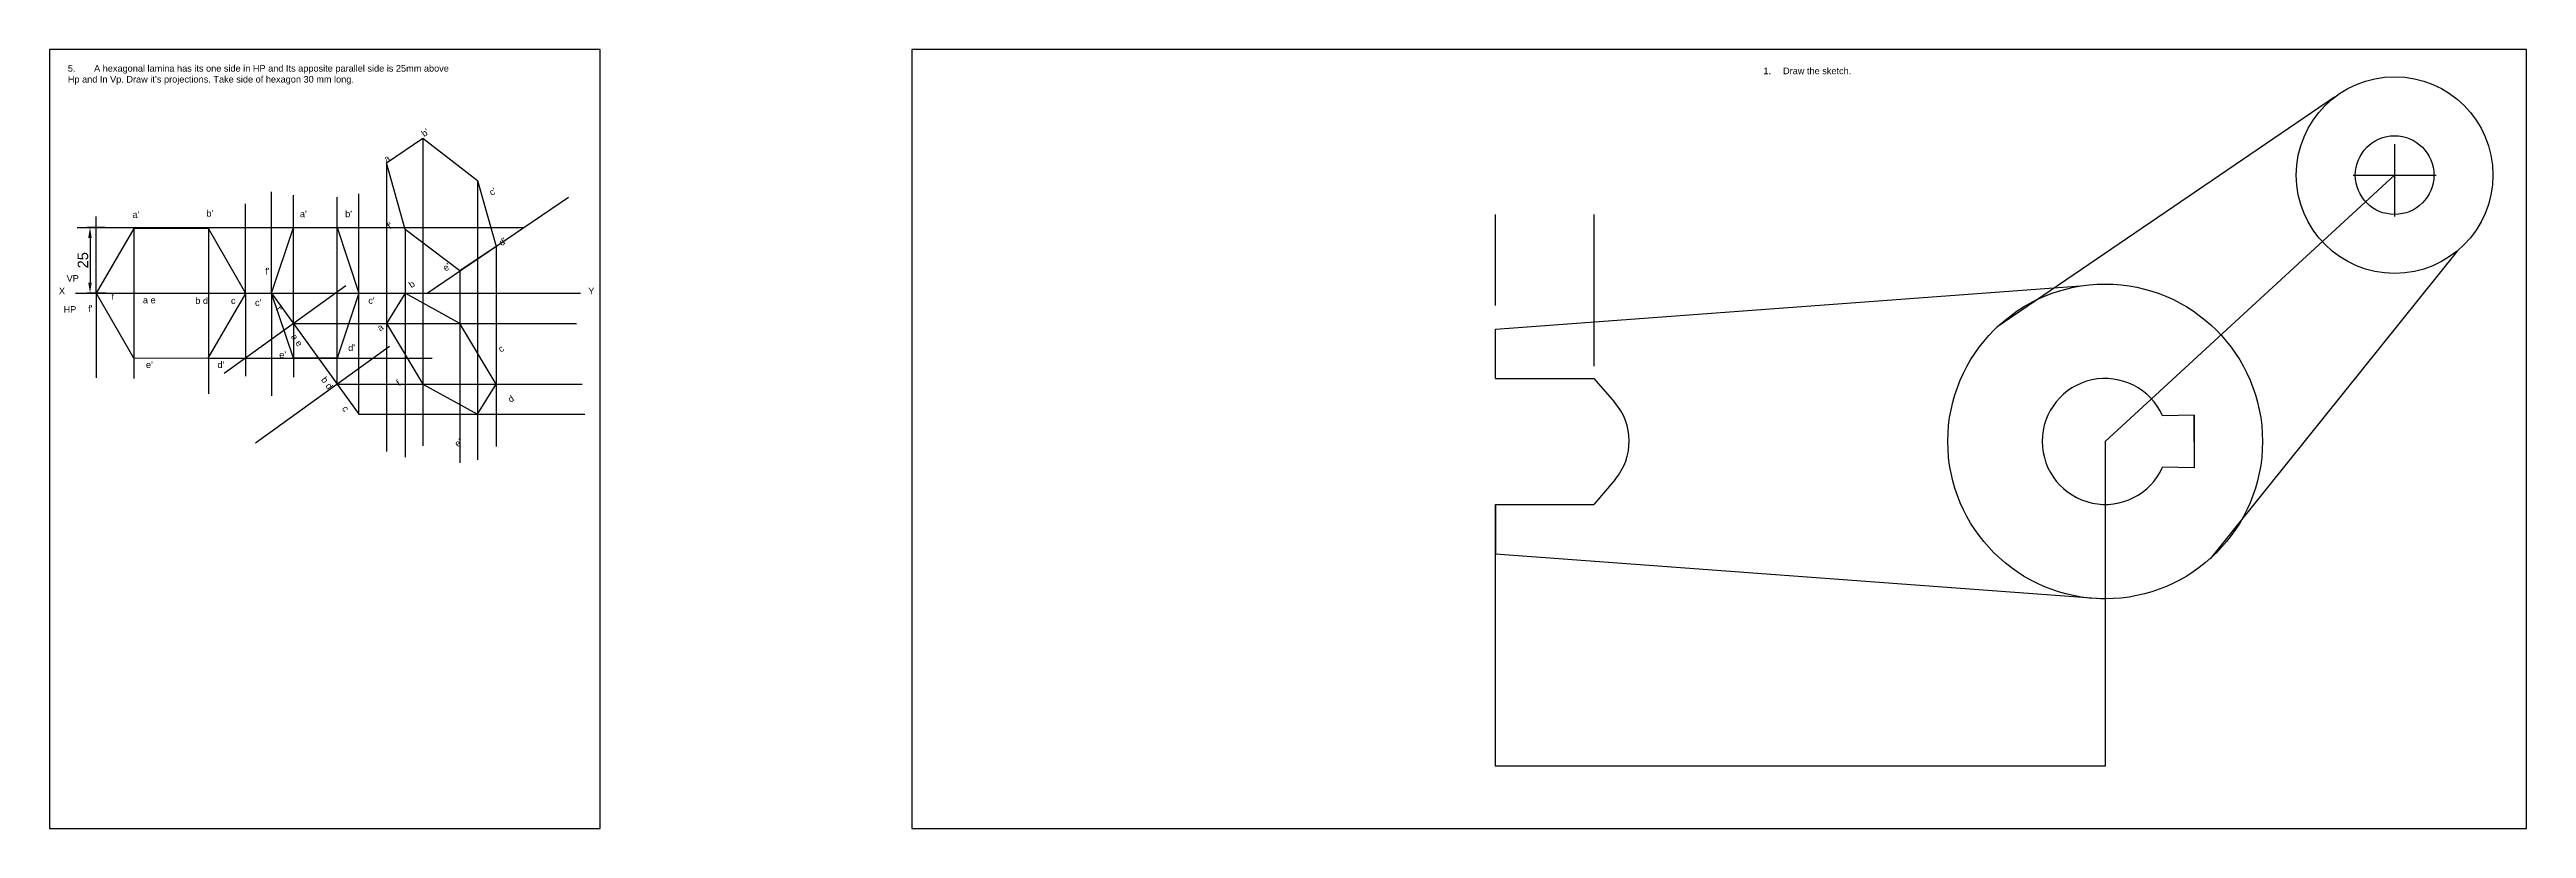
# Model space of a CAD drawing. Header units: millimetres. Extents: x 0 to 945, y 0 to 297.
import ezdxf

# ---------------------------------------------------------------- set-up
doc = ezdxf.new("R2010")
doc.units = ezdxf.units.MM
doc.styles.get("Standard").update_dxf_attribs({"font": 'arial.ttf'})
doc.dimstyles.new('ISO-25', dxfattribs={"dimtxt": 4, "dimasz": 4, "dimexe": 1.25, "dimexo": 0.625, "dimtad": 1, "dimdec": 0, "dimtxsty": 'Standard', "dimcen": 2.5, "dimadec": 0, "dimazin": 0, "dimtfac": 1, "dimtdec": 0, "dimtmove": 0, "dimatfit": 3, "dimfxl": 1, "dimarcsym": 0})

# ---------------------------------------------------------------- blocks, each defined once
blk = doc.blocks.new('*D2')
at = {"color": 0, "lineweight": -2, "transparency": 16777216}
for p, q in [((21.2, 229.16), (14.18, 229.16)), ((15.43, 225.16), (15.43, 208.16)), ((21.43, 204.16), (14.18, 204.16))]:
    blk.add_line(p, q, dxfattribs=at)
at = {"color": 0, "transparency": 16777216}
for points in [[(14.76, 225.16), (16.09, 225.16), (15.43, 229.16)], [(14.76, 208.16), (16.09, 208.16), (15.43, 204.16)]]:
    blk.add_solid(points, dxfattribs=at)
at = {"layer": 'Defpoints', "color": 0, "transparency": 16777216}
for p in [(21.83, 229.16), (15.43, 204.16), (22.06, 204.16)]:
    blk.add_point(p, dxfattribs=at)
at = {"color": 0, "transparency": 16777216, "insert": (12.76, 216.66), "char_height": 4, "attachment_point": 5, "rotation": 90}
blk.add_mtext('25', dxfattribs=at)

msp = doc.modelspace()

# ---------------------------------------------------------------- linework, layer by layer
for p, q in [((944.56, 297), (328.83, 297)), ((328.83, 297), (328.83, 0)), ((944.56, 0), (944.56, 297)), ((871.39, 278.81), (742.64, 191.12)), ((142.36, 263.17), (142.36, 145.85)), ((894.29, 260.87), (894.29, 233.36)), ((128.56, 253.82), (128.56, 143.68)), ((163.2, 247.09), (163.2, 140.58)), ((894.29, 249.12), (783.9, 147.56)), ((878.52, 249.12), (910.07, 249.12)), ((74.71, 204.16), (74.71, 238.21)), ((84.68, 204.16), (84.68, 242.73)), ((93.06, 192.55), (93.06, 241.42)), ((109.73, 169.43), (109.73, 240.67)), ((117.96, 158.01), (117.96, 241.98)), ((144.04, 204.16), (197.94, 240.66)), ((10.52, 229.16), (180.96, 229.16)), ((17.8, 204.16), (17.8, 233.28)), ((32.12, 228.8), (32.12, 171.58)), ((60.62, 228.72), (60.62, 165.71)), ((93.06, 229.16), (109.73, 229.16)), ((135.64, 228.42), (135.64, 141.55)), ((551.4, 199.36), (551.4, 234.12)), ((588.9, 234.12), (588.9, 176.28)), ((170.29, 221.93), (170.29, 145.62)), ((918.13, 220.17), (823.89, 102.83)), ((156.48, 212.59), (156.48, 139.36)), ((9.96, 204.16), (202.47, 204.16)), ((17.8, 204.16), (17.8, 171.81)), ((113.04, 206.96), (66.63, 173.49)), ((74.71, 204.16), (74.71, 172.52)), ((84.68, 204.16), (84.68, 164.93)), ((135.64, 204.16), (128.56, 192.55)), ((156.48, 192.55), (135.64, 204.16)), ((551.4, 190.37), (774.68, 206.85)), ((93.06, 192.55), (93.06, 172.06)), ((93.06, 192.55), (200.96, 192.55)), ((128.56, 192.55), (142.36, 169.43)), ((170.29, 169.43), (156.48, 192.55)), ((551.4, 171.56), (551.4, 190.37)), ((129.64, 183.8), (78.54, 146.94)), ((60.48, 179.36), (145.87, 179.36)), ((551.4, 171.56), (588.9, 171.56)), ((588.9, 171.56), (596.82, 162.5)), ((109.73, 169.43), (203.1, 169.43)), ((142.36, 169.43), (163.2, 158.01)), ((163.2, 158.01), (170.29, 169.43)), ((117.96, 158.01), (204.07, 158.01)), ((817.9, 157.56), (805.8, 157.39)), ((817.9, 147.56), (817.9, 157.56)), ((817.9, 157.56), (817.9, 147.56)), ((783.9, 147.56), (783.9, 23.74)), ((817.9, 147.56), (817.9, 137.56)), ((597.02, 133.12), (588.9, 123.56)), ((817.9, 137.56), (805.8, 137.75)), ((551.4, 23.74), (551.4, 123.56)), ((551.4, 123.56), (588.9, 123.56)), ((551.4, 123.56), (551.4, 104.75)), ((551.4, 104.75), (783.9, 87.56)), ((783.9, 23.74), (551.4, 23.74)), ((328.83, 0), (944.56, 0))]:
    msp.add_line(p, q)
at = {"lineweight": 30}
for p, q in [((128.56, 253.82), (142.36, 263.17)), ((142.36, 263.17), (163.2, 247.09)), ((135.64, 228.42), (128.56, 253.82)), ((163.2, 247.09), (170.29, 221.93)), ((84.68, 204.16), (93.06, 229.16)), ((93.06, 229.16), (109.73, 229.16)), ((109.73, 229.16), (117.96, 204.16)), ((156.48, 212.59), (135.64, 228.42)), ((170.29, 221.93), (156.48, 212.59)), ((17.8, 204.16), (74.71, 204.16)), ((84.68, 204.16), (117.96, 158.01)), ((93.06, 179.36), (84.68, 204.16)), ((117.96, 204.16), (109.73, 179.36)), ((109.73, 179.36), (93.06, 179.36))]:
    msp.add_line(p, q, dxfattribs=at)
for points in [[(0, 0), (210, 0), (210, 297), (0, 297)], [(17.8, 204.16), (31.98, 179.44), (60.48, 179.36), (74.8, 204), (60.62, 228.72), (32.12, 228.8)]]:
    msp.add_lwpolyline(points, close=True)
for centre, radius in [((894.29, 249.12), 37.5), ((894.29, 249.12), 15), ((783.9, 147.56), 60)]:
    msp.add_circle(centre, radius)
for centre, radius, start, end in [((783.9, 147.56), 24, 24.17055, 335.8792), ((579.88, 147.69), 22.5, 319.63063, 41.16628)]:
    msp.add_arc(centre, radius, start, end)

# ---------------------------------------------------------------- texts
at = {"char_height": 2.5, "attachment_point": 1}
for s, width, heights, insert in [('5.^IA hexagonal lamina has its one side in HP and Its apposite parallel side is 25mm above\\PHp and In Vp. Draw it{\\fArial|b0|i0|c0|p34;’}s projections. Take side of hexagon 30 mm long.', 196.3361, [0], (6.98, 291.08)), ('\\pxi-3,l4,t4;1.^IDraw the sketch.', 198.3237, [0], (651.07, 290.11)), ("a'", 5.0123, [0], (31.61, 235.31)), ("b'", 5.0123, [0], (59.8, 235.78)), ("a'", 5.0123, [0], (95.46, 235.58)), ("b'", 5.0123, [0], (112.74, 235.58)), ('VP', 5.0123, [0], (6.51, 210.98)), ("f'", 5.0123, [0], (82.22, 213.72)), ('X', 5.0123, [0], (3.58, 206.21)), ('HP', 5.0123, [0], (5.36, 199.15)), ("f'", 2.5, [3.2], (14.7, 199.42)), ('f', 5.0123, [0], (23.62, 204.15)), ('a e', 7.3613, [2.54], (35.6, 202.73)), ('b d', 5.0123, [0], (55.57, 202.51)), ('c', 5.0123, [0], (69.19, 202.51)), ("c'", 5.0123, [0], (78.35, 201.76)), ("c'", 5.0123, [0], (121.57, 202.53)), ('Y', 5.0123, [0], (205.44, 206.21)), ("e'", 5.0123, [0], (87.59, 181.9)), ("d'", 5.0123, [0], (113.89, 184.58)), ("e'", 5.0123, [0], (36.78, 178.07)), ("d'", 5.0123, [0], (64.02, 178.07))]:
    msp.add_mtext_dynamic_manual_height_columns(s, width=width, gutter_width=12.5, heights=heights, dxfattribs=dict(at, insert=insert))
for s, width, heights, insert, rotation in [("b'", 5.0123, [0], (141.44, 265.61), 34.10715), ('a', 5.0123, [7.93], (127.13, 255.92), 34.10715), ("c'", 5.0123, [0], (167.28, 243.2), 34.10715), ("f'", 5.0123, [0], (128.42, 230.4), 34.10715), ("d'", 5.0123, [2.54], (170.99, 224.03), 34.10715), ('b', 5.0123, [0], (136.6, 208.01), 34.10715), ("e'", 5.0123, [0], (149.64, 214.36), 34.10715), ("f'", 5.0123, [0], (88.08, 199.44), 305.79821), ('a', 5.0123, [7.93], (124.63, 191.53), 34.10715), ('a e', 7.3613, [0], (93.93, 188.89), 305.79821), ('c', 5.0123, [0], (170.72, 183.47), 34.10715), ('b d', 5.0123, [0], (105.43, 172.56), 305.79821), ('f', 5.0123, [0], (131.87, 170.67), 34.10715), ('c', 5.0123, [0], (113.4, 161.51), 305.79821), ('d', 5.0123, [2.54], (174.43, 164.3), 34.10715), ("e'", 5.0123, [0], (154.16, 147.33), 34.10715)]:
    msp.add_mtext_dynamic_manual_height_columns(s, width=width, gutter_width=12.5, heights=heights, dxfattribs=dict(at, insert=insert, rotation=rotation))

# ---------------------------------------------------------------- dimensions: what is measured, and where the dimension line sits
dim = msp.add_linear_dim(base=(15.43, 204.16), p1=(21.83, 229.16), p2=(22.06, 204.16), angle=90, dimstyle='ISO-25')
dim.commit()
dim.dimension.update_dxf_attribs({"geometry": '*D2', "text_midpoint": (12.76, 216.66)})

doc.saveas('drawing.dxf')
